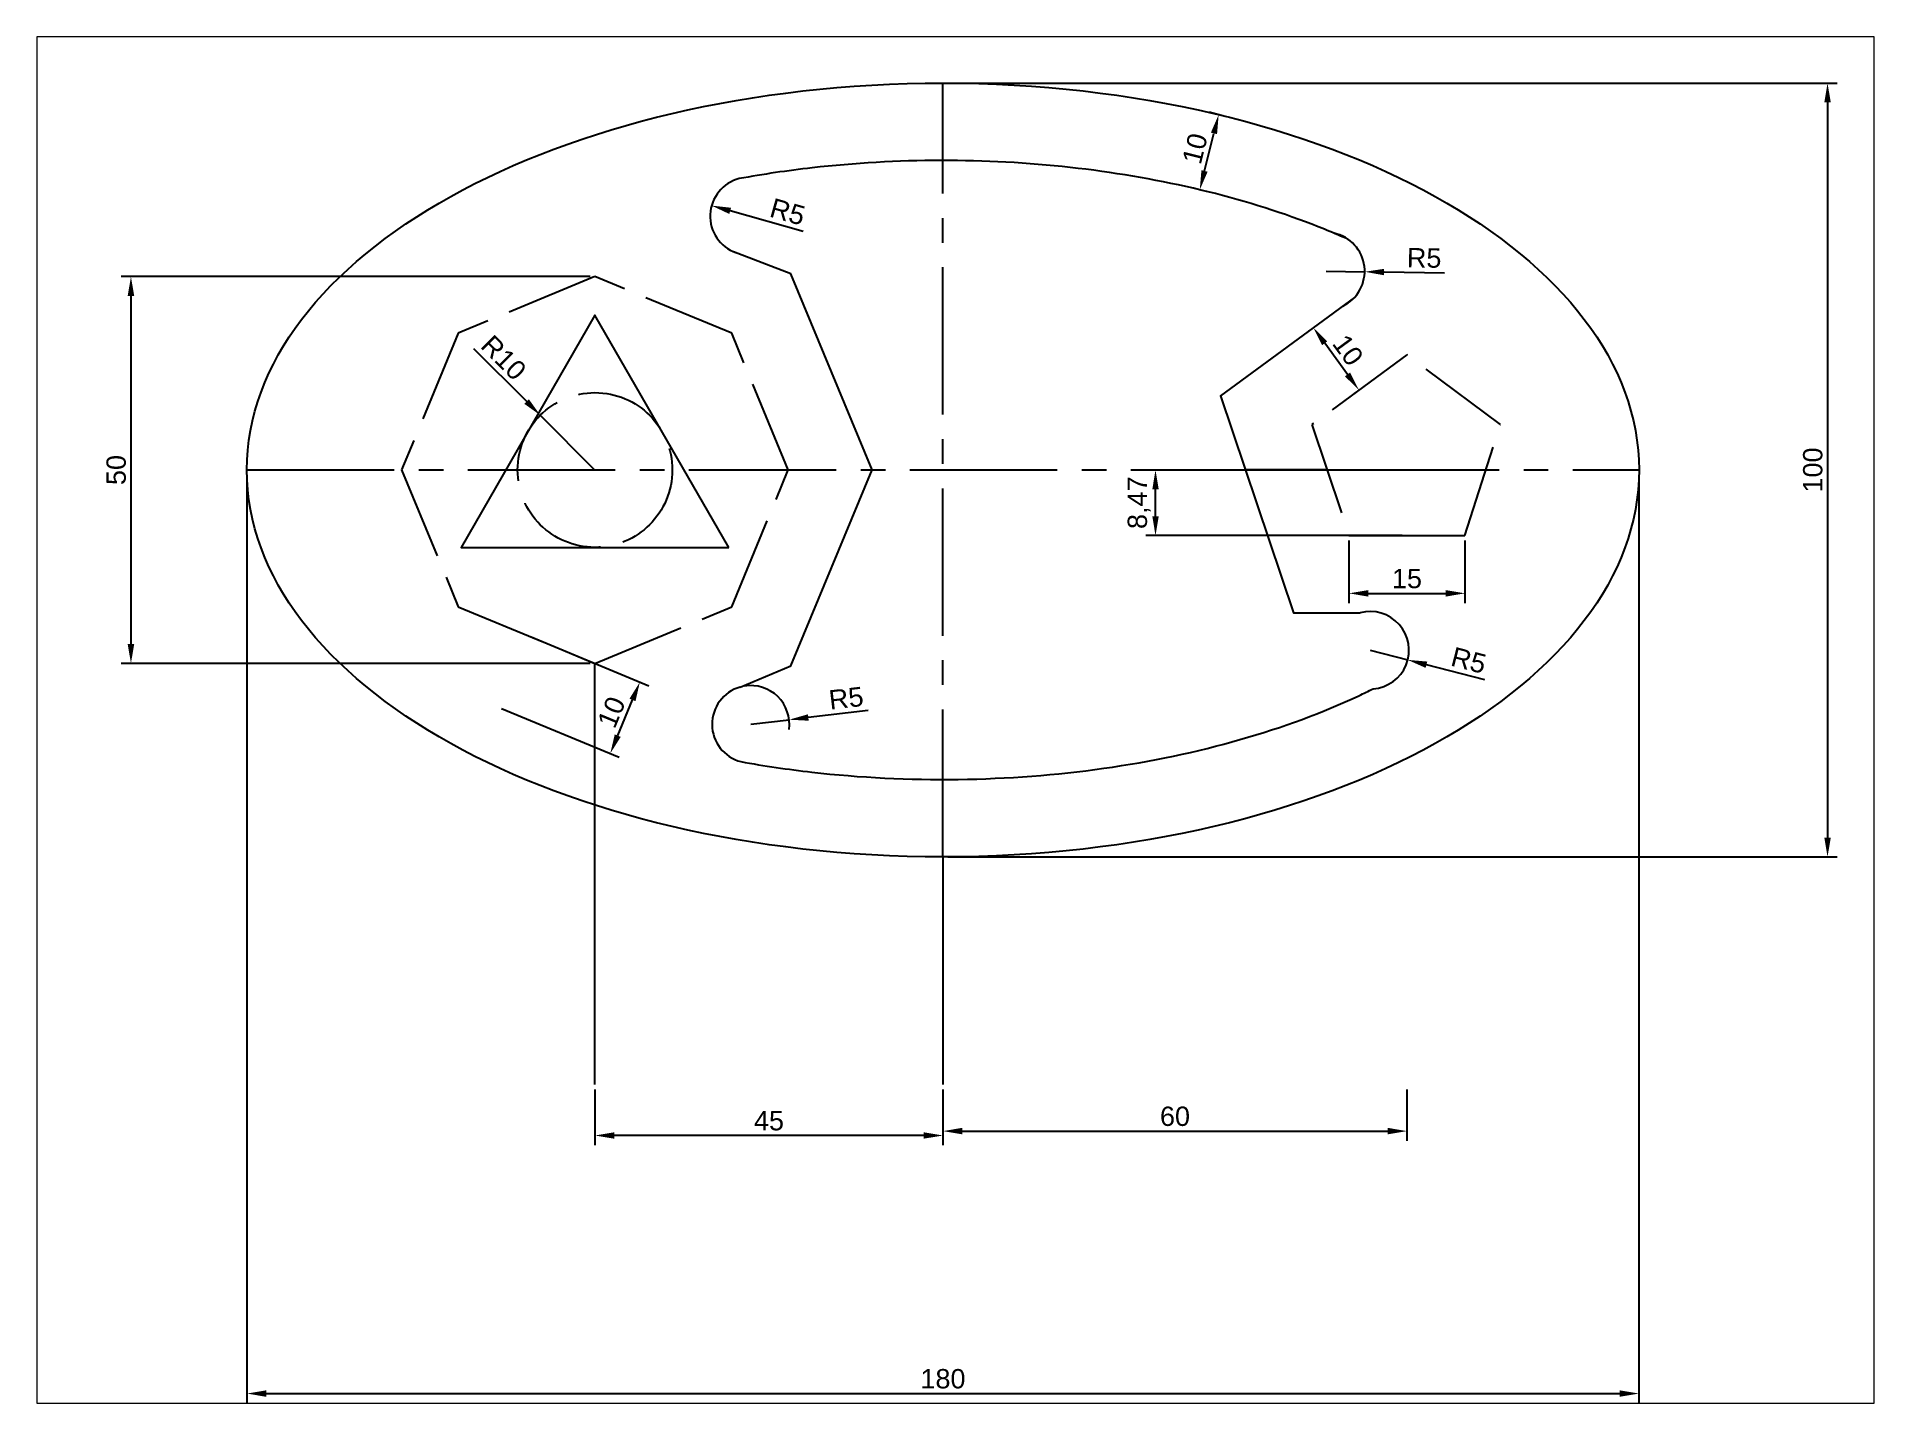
# Paper-space layout 'Layout11' of a CAD drawing. Header units: millimetres. Extents: x 30 to 267, y 21 to 198.
import ezdxf

# ---------------------------------------------------------------- set-up
doc = ezdxf.new("R2010")
doc.units = ezdxf.units.MM
doc.linetypes.add('ACAD_ISO02W100', pattern=[15, 12, -3])
doc.linetypes.add('CENTER2', pattern=[28.575, 19.05, -3.175, 3.175, -3.175])
doc.layers.add('Layer2', color=7, linetype='Continuous')
doc.styles.get("Standard").update_dxf_attribs({"font": 'arial.ttf'})
doc.dimstyles.new('ISO-25', dxfattribs={"dimtxt": 2.5, "dimasz": 2.5, "dimexe": 1.25, "dimexo": 0.625, "dimtad": 1, "dimtxsty": 'Standard', "dimcen": 2.5, "dimadec": 0, "dimazin": 0, "dimtfac": 1, "dimtmove": 0, "dimatfit": 3, "dimfxl": 1, "dimarcsym": 0})

# ---------------------------------------------------------------- blocks, each defined once
blk = doc.blocks.new('*D210')
at = {"layer": 'Defpoints', "color": 0, "transparency": 16777216}
for p in [(101.88, 62.18), (146.88, 62.18), (101.88, 55.6)]:
    blk.add_point(p, dxfattribs=at)
at = {"layer": 'Layer2', "color": 0, "lineweight": -2, "transparency": 16777216}
for p, q in [((101.88, 61.55), (101.88, 54.35)), ((146.88, 61.55), (146.88, 54.35)), ((144.38, 55.6), (104.38, 55.6))]:
    blk.add_line(p, q, dxfattribs=at)
at = {"layer": 'Layer2', "color": 0, "transparency": 16777216}
for points in [[(104.38, 56.02), (104.38, 55.19), (101.88, 55.6)], [(144.38, 56.02), (144.38, 55.19), (146.88, 55.6)]]:
    blk.add_solid(points, dxfattribs=at)
at = {"layer": 'Layer2', "color": 0, "transparency": 16777216, "insert": (124.38, 57.5), "char_height": 2.5, "attachment_point": 5}
blk.add_mtext('45', dxfattribs=at)
blk = doc.blocks.new('*D211')
at = {"layer": 'Defpoints', "color": 0, "transparency": 16777216}
for p in [(146.88, 62.18), (206.88, 62.18), (206.88, 56.17)]:
    blk.add_point(p, dxfattribs=at)
at = {"layer": 'Layer2', "color": 0, "lineweight": -2, "transparency": 16777216}
for p, q in [((146.88, 61.55), (146.88, 54.92)), ((206.88, 61.55), (206.88, 54.92)), ((149.38, 56.17), (204.38, 56.17))]:
    blk.add_line(p, q, dxfattribs=at)
at = {"layer": 'Layer2', "color": 0, "transparency": 16777216}
for points in [[(149.38, 56.59), (149.38, 55.75), (146.88, 56.17)], [(204.38, 56.59), (204.38, 55.75), (206.88, 56.17)]]:
    blk.add_solid(points, dxfattribs=at)
at = {"layer": 'Layer2', "color": 0, "transparency": 16777216, "insert": (176.88, 58.07), "char_height": 2.5, "attachment_point": 5}
blk.add_mtext('60', dxfattribs=at)
blk = doc.blocks.new('*D212')
at = {"layer": 'Defpoints', "color": 0, "transparency": 16777216}
for p in [(146.88, 191.61), (146.88, 91.61), (261.26, 91.61)]:
    blk.add_point(p, dxfattribs=at)
at = {"layer": 'Layer2', "color": 0, "lineweight": -2, "transparency": 16777216}
for p, q in [((147.51, 191.61), (262.51, 191.61)), ((261.26, 189.11), (261.26, 94.11)), ((147.51, 91.61), (262.51, 91.61))]:
    blk.add_line(p, q, dxfattribs=at)
at = {"layer": 'Layer2', "color": 0, "transparency": 16777216}
for points in [[(260.84, 189.11), (261.68, 189.11), (261.26, 191.61)], [(260.84, 94.11), (261.68, 94.11), (261.26, 91.61)]]:
    blk.add_solid(points, dxfattribs=at)
at = {"layer": 'Layer2', "color": 0, "transparency": 16777216, "insert": (259.36, 141.61), "char_height": 2.5, "attachment_point": 5, "rotation": 90}
blk.add_mtext('100', dxfattribs=at)
blk = doc.blocks.new('*D213')
at = {"layer": 'Defpoints', "color": 0, "transparency": 16777216}
for p in [(56.88, 141.61), (236.88, 141.61), (236.88, 22.25)]:
    blk.add_point(p, dxfattribs=at)
at = {"layer": 'Layer2', "color": 0, "lineweight": -2, "transparency": 16777216}
for p, q in [((56.88, 140.99), (56.88, 21)), ((236.88, 140.99), (236.88, 21)), ((59.38, 22.25), (234.38, 22.25))]:
    blk.add_line(p, q, dxfattribs=at)
at = {"layer": 'Layer2', "color": 0, "transparency": 16777216}
for points in [[(59.38, 22.67), (59.38, 21.83), (56.88, 22.25)], [(234.38, 22.67), (234.38, 21.83), (236.88, 22.25)]]:
    blk.add_solid(points, dxfattribs=at)
at = {"layer": 'Layer2', "color": 0, "transparency": 16777216, "insert": (146.88, 24.15), "char_height": 2.5, "attachment_point": 5}
blk.add_mtext('180', dxfattribs=at)
blk = doc.blocks.new('*D214')
at = {"layer": 'Defpoints', "color": 0, "transparency": 16777216}
for p in [(101.88, 166.61), (41.88, 116.61), (101.88, 116.61)]:
    blk.add_point(p, dxfattribs=at)
at = {"layer": 'Layer2', "color": 0, "lineweight": -2, "transparency": 16777216}
for p, q in [((101.26, 166.61), (40.63, 166.61)), ((41.88, 164.11), (41.88, 119.11)), ((101.26, 116.61), (40.63, 116.61))]:
    blk.add_line(p, q, dxfattribs=at)
at = {"layer": 'Layer2', "color": 0, "transparency": 16777216}
for points in [[(41.46, 164.11), (42.3, 164.11), (41.88, 166.61)], [(41.46, 119.11), (42.3, 119.11), (41.88, 116.61)]]:
    blk.add_solid(points, dxfattribs=at)
at = {"layer": 'Layer2', "color": 0, "transparency": 16777216, "insert": (39.98, 141.61), "char_height": 2.5, "attachment_point": 5, "rotation": 90}
blk.add_mtext('50', dxfattribs=at)
blk = doc.blocks.new('*D215')
at = {"layer": 'Defpoints', "color": 0, "transparency": 16777216}
for p in [(199.38, 133.14), (214.38, 133.14), (214.38, 125.67)]:
    blk.add_point(p, dxfattribs=at)
at = {"layer": 'Layer2', "color": 0, "lineweight": -2, "transparency": 16777216}
for p, q in [((199.38, 132.52), (199.38, 124.42)), ((214.38, 132.52), (214.38, 124.42)), ((201.88, 125.67), (211.88, 125.67))]:
    blk.add_line(p, q, dxfattribs=at)
at = {"layer": 'Layer2', "color": 0, "transparency": 16777216}
for points in [[(201.88, 126.09), (201.88, 125.25), (199.38, 125.67)], [(211.88, 126.09), (211.88, 125.25), (214.38, 125.67)]]:
    blk.add_solid(points, dxfattribs=at)
at = {"layer": 'Layer2', "color": 0, "transparency": 16777216, "insert": (206.88, 127.57), "char_height": 2.5, "attachment_point": 5}
blk.add_mtext('15', dxfattribs=at)
blk = doc.blocks.new('*D216')
at = {"layer": 'Defpoints', "color": 0, "transparency": 16777216}
for p in [(194.76, 160.01), (194.81, 160.05), (200.73, 151.98)]:
    blk.add_point(p, dxfattribs=at)
at = {"layer": 'Layer2', "color": 0, "lineweight": -2, "transparency": 16777216}
for p, q in [((194.31, 159.68), (193.75, 159.27)), ((199.19, 153.96), (196.24, 157.99)), ((200.22, 151.61), (199.67, 151.21))]:
    blk.add_line(p, q, dxfattribs=at)
at = {"layer": 'Layer2', "color": 0, "transparency": 16777216}
for points in [[(196.57, 158.24), (195.9, 157.74), (194.76, 160.01)], [(199.53, 154.21), (198.86, 153.71), (200.67, 151.94)]]:
    blk.add_solid(points, dxfattribs=at)
at = {"layer": 'Layer2', "color": 0, "transparency": 16777216, "insert": (199.25, 157.1), "char_height": 2.5, "attachment_point": 5, "rotation": 306.2725}
blk.add_mtext('10', dxfattribs=at)
blk = doc.blocks.new('*D217')
at = {"layer": 'Defpoints', "color": 0, "transparency": 16777216}
for p in [(182.53, 187.53), (184, 187.16), (181.56, 177.46)]:
    blk.add_point(p, dxfattribs=at)
at = {"layer": 'Layer2', "color": 0, "lineweight": -2, "transparency": 16777216}
for p, q in [((183.39, 187.31), (181.32, 187.84)), ((180.7, 180.26), (181.92, 185.11)), ((180.95, 177.62), (178.88, 178.14))]:
    blk.add_line(p, q, dxfattribs=at)
at = {"layer": 'Layer2', "color": 0, "transparency": 16777216}
for points in [[(181.52, 185.21), (182.32, 185.01), (182.53, 187.53)], [(180.3, 180.36), (181.1, 180.16), (180.09, 177.83)]]:
    blk.add_solid(points, dxfattribs=at)
at = {"layer": 'Layer2', "color": 0, "transparency": 16777216, "insert": (179.47, 183.15), "char_height": 2.5, "attachment_point": 5, "rotation": 75.8817}
blk.add_mtext('10', dxfattribs=at)
blk = doc.blocks.new('*D218')
at = {"layer": 'Defpoints', "color": 0, "transparency": 16777216}
for p in [(93.04, 120.27), (107.69, 114.21), (89.22, 111.04)]:
    blk.add_point(p, dxfattribs=at)
at = {"layer": 'Layer2', "color": 0, "lineweight": -2, "transparency": 16777216}
for p, q in [((93.62, 120.03), (108.85, 113.73)), ((104.82, 107.28), (106.74, 111.9)), ((89.79, 110.8), (105.02, 104.49))]:
    blk.add_line(p, q, dxfattribs=at)
at = {"layer": 'Layer2', "color": 0, "transparency": 16777216}
for points in [[(106.35, 112.06), (107.12, 111.74), (107.69, 114.21)], [(104.44, 107.44), (105.21, 107.12), (103.86, 104.97)]]:
    blk.add_solid(points, dxfattribs=at)
at = {"layer": 'Layer2', "color": 0, "transparency": 16777216, "insert": (104.02, 110.31), "char_height": 2.5, "attachment_point": 5, "rotation": 67.5}
blk.add_mtext('10', dxfattribs=at)
blk = doc.blocks.new('*D219')
at = {"layer": 'Defpoints', "color": 0, "transparency": 16777216}
for p in [(94.81, 148.69), (101.88, 141.61)]:
    blk.add_point(p, dxfattribs=at)
at = {"layer": 'Layer2', "color": 0, "lineweight": -2, "transparency": 16777216}
for p, q in [((86.18, 157.33), (93.05, 150.46)), ((101.88, 141.61), (94.81, 148.69))]:
    blk.add_line(p, q, dxfattribs=at)
at = {"layer": 'Layer2', "color": 0, "transparency": 16777216}
blk.add_solid([(93.34, 150.75), (92.75, 150.16), (94.81, 148.69)], dxfattribs=at)
at = {"layer": 'Layer2', "color": 0, "transparency": 16777216, "insert": (90.07, 156.12), "char_height": 2.5, "attachment_point": 5, "rotation": 314.9733}
blk.add_mtext('R10', dxfattribs=at)
blk = doc.blocks.new('*D220')
at = {"layer": 'Defpoints', "color": 0, "transparency": 16777216}
for p in [(116.96, 175.78), (121.77, 174.42)]:
    blk.add_point(p, dxfattribs=at)
at = {"layer": 'Layer2', "color": 0, "lineweight": -2, "transparency": 16777216}
blk.add_line((128.82, 172.43), (119.37, 175.1), dxfattribs=at)
at = {"layer": 'Layer2', "color": 0, "transparency": 16777216}
blk.add_solid([(119.48, 175.5), (119.25, 174.7), (116.96, 175.78)], dxfattribs=at)
at = {"layer": 'Layer2', "color": 0, "transparency": 16777216, "insert": (126.79, 174.97), "char_height": 2.5, "attachment_point": 5, "rotation": 344.1937}
blk.add_mtext('R5', dxfattribs=at)
blk = doc.blocks.new('*D221')
at = {"layer": 'Defpoints', "color": 0, "transparency": 16777216}
for p in [(126.99, 109.34), (122.02, 108.75)]:
    blk.add_point(p, dxfattribs=at)
at = {"layer": 'Layer2', "color": 0, "lineweight": -2, "transparency": 16777216}
for p, q in [((122.02, 108.75), (126.99, 109.34)), ((137.22, 110.54), (129.47, 109.63))]:
    blk.add_line(p, q, dxfattribs=at)
blk.add_arc((122.02, 108.75), 5, 352.3674, 98.7793, dxfattribs=at)
at = {"layer": 'Layer2', "color": 0, "transparency": 16777216}
blk.add_solid([(129.42, 110.04), (129.52, 109.21), (126.99, 109.34)], dxfattribs=at)
at = {"layer": 'Layer2', "color": 0, "transparency": 16777216, "insert": (134.36, 112.11), "char_height": 2.5, "attachment_point": 5, "rotation": 6.6913}
blk.add_mtext('R5', dxfattribs=at)
blk = doc.blocks.new('*D222')
at = {"layer": 'Defpoints', "color": 0, "transparency": 16777216}
for p in [(174.36, 141.61), (206.88, 141.61), (206.88, 133.14)]:
    blk.add_point(p, dxfattribs=at)
at = {"layer": 'Layer2', "color": 0, "lineweight": -2, "transparency": 16777216}
for p, q in [((206.26, 141.61), (173.11, 141.61)), ((174.36, 135.64), (174.36, 139.11)), ((206.26, 133.14), (173.11, 133.14))]:
    blk.add_line(p, q, dxfattribs=at)
at = {"layer": 'Layer2', "color": 0, "transparency": 16777216}
for points in [[(173.95, 139.11), (174.78, 139.11), (174.36, 141.61)], [(173.95, 135.64), (174.78, 135.64), (174.36, 133.14)]]:
    blk.add_solid(points, dxfattribs=at)
at = {"layer": 'Layer2', "color": 0, "transparency": 16777216, "insert": (172.24, 137.38), "char_height": 2.5, "attachment_point": 5, "rotation": 90}
blk.add_mtext('8,47', dxfattribs=at)
blk = doc.blocks.new('*D223')
at = {"layer": 'Defpoints', "color": 0, "transparency": 16777216}
for p in [(202.13, 118.32), (206.97, 117.07)]:
    blk.add_point(p, dxfattribs=at)
at = {"layer": 'Layer2', "color": 0, "lineweight": -2, "transparency": 16777216}
for p, q in [((202.13, 118.32), (206.97, 117.07)), ((216.95, 114.5), (209.39, 116.45))]:
    blk.add_line(p, q, dxfattribs=at)
at = {"layer": 'Layer2', "color": 0, "transparency": 16777216}
blk.add_solid([(209.5, 116.85), (209.29, 116.04), (206.97, 117.07)], dxfattribs=at)
at = {"layer": 'Layer2', "color": 0, "transparency": 16777216, "insert": (214.86, 117), "char_height": 2.5, "attachment_point": 5, "rotation": 345.5285}
blk.add_mtext('R5', dxfattribs=at)
blk = doc.blocks.new('*D224')
at = {"layer": 'Defpoints', "color": 0, "transparency": 16777216}
for p in [(196.42, 167.32), (201.42, 167.23)]:
    blk.add_point(p, dxfattribs=at)
at = {"layer": 'Layer2', "color": 0, "lineweight": -2, "transparency": 16777216}
for p, q in [((196.42, 167.32), (201.42, 167.23)), ((211.71, 167.07), (203.92, 167.19))]:
    blk.add_line(p, q, dxfattribs=at)
at = {"layer": 'Layer2', "color": 0, "transparency": 16777216}
blk.add_solid([(203.92, 167.61), (203.91, 166.78), (201.42, 167.23)], dxfattribs=at)
at = {"layer": 'Layer2', "color": 0, "transparency": 16777216, "insert": (209.1, 169.01), "char_height": 2.5, "attachment_point": 5, "rotation": 359.0681}
blk.add_mtext('R5', dxfattribs=at)

psp = doc.layouts.new('Layout11')

# ---------------------------------------------------------------- linework, layer by layer
at = {"layer": 'Layer2', "color": 18, "linetype": 'CENTER2', "true_color": 0x000000, "transparency": 33554457}
for p, q in [((146.881, 91.613), (146.881, 191.613)), ((56.881, 141.613), (236.881, 141.613))]:
    psp.add_line(p, q, dxfattribs=at)
at = {"layer": 'Layer2', "color": 0}
for p, q in [((185.992, 141.613), (196.54, 141.613)), ((196.54, 141.613), (185.992, 141.613)), ((199.381, 133.143), (214.381, 133.143)), ((101.881, 62.176), (101.881, 116.613)), ((146.881, 91.613), (146.881, 62.176))]:
    psp.add_line(p, q, dxfattribs=at)
for points in [[(120.648, 113.562), (127.212, 116.281), (137.705, 141.613), (127.212, 166.944), (119.804, 169.826)], [(200.077, 163.911), (182.773, 151.212), (192.187, 123.143), (200.813, 123.143)]]:
    psp.add_lwpolyline(points, dxfattribs=at)
at = {"layer": 'Layer2', "color": 18, "linetype": 'ACAD_ISO02W100', "true_color": 0x000000, "transparency": 33554457}
for points in [[(84.203, 159.29), (76.881, 141.613), (84.203, 123.935), (101.881, 116.613), (119.558, 123.935), (126.881, 141.613), (119.558, 159.29), (101.881, 166.613)], [(199.381, 133.143), (214.381, 133.143), (218.951, 147.47), (206.881, 156.5), (194.576, 147.47)]]:
    psp.add_lwpolyline(points, close=True, dxfattribs=at)
at = {"layer": 'Layer2', "color": 0}
psp.add_lwpolyline([(119.201, 131.613), (101.881, 161.613), (84.56, 131.613)], close=True, dxfattribs=at)
at = {"layer": 'Layer2', "color": 18, "linetype": 'ACAD_ISO02W100', "true_color": 0x000000, "transparency": 33554457}
psp.add_circle((101.881, 141.613), 10, dxfattribs=at)
at = {"layer": 'Layer2', "color": 0}
for centre, start, end in [((121.772, 174.422), 104.18358, 250.66678), ((196.416, 167.316), 295.46827, 78.08993), ((202.133, 118.32), 274.18851, 105.30769), ((122.021, 108.755), 105.94128, 255.2914)]:
    psp.add_arc(centre, 5, start, end, dxfattribs=at)
psp.add_ellipse((146.881, 141.613), major_axis=(90, 0), ratio=0.5555556, dxfattribs=at)
for points, knots in [([(199.292, 171.406), (197.511, 172.204), (195.658, 172.965), (189.234, 175.376), (184.37, 176.836), (174.152, 179.203), (168.797, 180.11), (157.84, 181.319), (152.238, 181.621), (141.037, 181.604), (135.438, 181.284), (126.776, 180.299), (123.627, 179.833), (120.547, 179.27)], [0.89209048, 0.89209048, 0.89209048, 0.89209048, 0.97677784, 0.97677784, 1.17574441, 1.17574441, 1.37471098, 1.37471098, 1.57367754, 1.57367754, 1.77264411, 1.77264411, 1.88870901, 1.88870901, 1.88870901, 1.88870901]), ([(120.751, 103.918), (123.756, 103.374), (126.824, 102.922), (136.139, 101.861), (142.509, 101.543), (155.212, 101.708), (161.544, 102.192), (173.804, 103.925), (179.732, 105.175), (190.836, 108.346), (196.012, 110.268), (201.281, 112.737), (201.894, 113.033), (202.498, 113.334)], [4.3970447, 4.3970447, 4.3970447, 4.3970447, 4.5101272, 4.5101272, 4.7358362, 4.7358362, 4.9615451, 4.9615451, 5.1872541, 5.1872541, 5.412963, 5.412963, 5.4432347, 5.4432347, 5.4432347, 5.4432347])]:
    psp.add_open_spline(points, degree=3, knots=knots, dxfattribs=at)

# ---------------------------------------------------------------- dimensions: what is measured, and where the dimension line sits
dim = psp.add_linear_dim(base=(261.26, 91.613), p1=(146.881, 191.613), p2=(146.881, 91.613), angle=90, dimstyle='ISO-25', dxfattribs=at)
dim.commit()
dim.dimension.update_dxf_attribs({"geometry": '*D212', "text_midpoint": (259.358, 141.613)})
at = {"layer": 'Layer2', "color": 152, "true_color": 0x2776bb}
for p1, p2, distance, picture, middle in [((181.561, 177.464), (184, 187.162), 1.517, '*D217', (179.466, 183.147)), ((200.728, 151.985), (194.812, 160.047), 0.067, '*D216', (199.249, 157.101)), ((89.215, 111.035), (93.042, 120.274), -15.857, '*D218', (104.022, 110.314))]:
    dim = psp.add_aligned_dim(p1=p1, p2=p2, distance=distance, dimstyle='ISO-25', dxfattribs=at)
    dim.commit()
    dim.dimension.update_dxf_attribs({"geometry": picture, "text_midpoint": middle})
dim = psp.add_radius_dim(center=(121.772, 174.422), mpoint=(116.961, 175.784), dimstyle='ISO-25', dxfattribs=at)
dim.commit()
dim.dimension.update_dxf_attribs({"geometry": '*D220', "text_midpoint": (126.27, 173.149), "dimtype": 164})
for center, mpoint, picture, middle in [((196.416, 167.316), (201.415, 167.235), '*D224', (209.095, 169.006)), ((101.881, 141.613), (94.813, 148.687), '*D219', (90.074, 156.12)), ((202.133, 118.32), (206.974, 117.071), '*D223', (214.855, 116.995)), ((122.021, 108.755), (126.987, 109.337), '*D221', (134.364, 112.112))]:
    dim = psp.add_radius_dim(center=center, mpoint=mpoint, dimstyle='ISO-25', dxfattribs=at)
    dim.commit()
    dim.dimension.update_dxf_attribs({"geometry": picture, "text_midpoint": middle})
for base, p1, p2, picture, middle in [((41.881, 116.613), (101.881, 166.613), (101.881, 116.613), '*D214', (39.979, 141.613)), ((174.364, 141.613), (206.881, 133.143), (206.881, 141.613), '*D222', (172.237, 137.378))]:
    dim = psp.add_linear_dim(base=base, p1=p1, p2=p2, angle=90, dimstyle='ISO-25', dxfattribs=at)
    dim.commit()
    dim.dimension.update_dxf_attribs({"geometry": picture, "text_midpoint": middle})
at = {"layer": 'Layer2', "color": 0}
dim = psp.add_linear_dim(base=(236.881, 22.25), p1=(56.881, 141.613), p2=(236.881, 141.613), dimstyle='ISO-25', dxfattribs=at)
dim.commit()
dim.dimension.update_dxf_attribs({"geometry": '*D213', "text_midpoint": (146.881, 24.151)})
at = {"layer": 'Layer2', "color": 152, "true_color": 0x2776bb}
for base, p1, p2, picture, middle in [((214.381, 125.67), (199.381, 133.143), (214.381, 133.143), '*D215', (206.881, 127.571)), ((101.881, 55.605), (146.881, 62.176), (101.881, 62.176), '*D210', (124.381, 57.501)), ((206.881, 56.17), (146.881, 62.176), (206.881, 62.176), '*D211', (176.881, 58.071))]:
    dim = psp.add_linear_dim(base=base, p1=p1, p2=p2, dimstyle='ISO-25', dxfattribs=at)
    dim.commit()
    dim.dimension.update_dxf_attribs({"geometry": picture, "text_midpoint": middle})

# ---------------------------------------------------------------- viewports
at = {"layer": '0', "view_target_point": (6591.28, 1414.618)}
vp = psp.add_viewport(center=(148.5, 109.301), size=(237.6, 176.60194), view_center_point=(-4435.245, 635.137), view_height=235.99214, dxfattribs=at)
vp.frozen_layers = ['Layer2']

doc.saveas('drawing.dxf')
